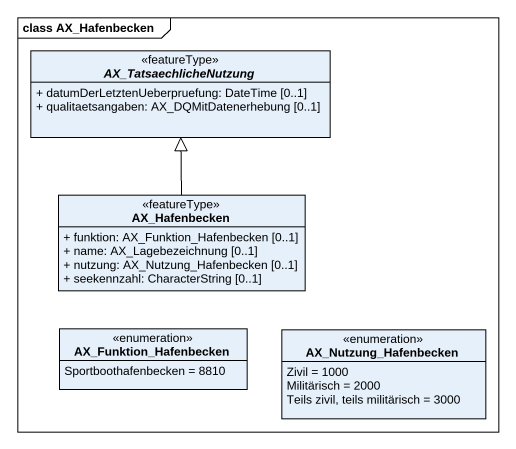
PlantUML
@startuml
mainframe class AX_Hafenbecken
hide circle
hide empty members
skinparam classAttributeIconSize 0
abstract class AX_TatsaechlicheNutzung <<featureType>> {
  + datumDerLetztenUeberpruefung: DateTime [0..1]
  + qualitaetsangaben: AX_DQMitDatenerhebung [0..1]
}
class AX_Hafenbecken <<featureType>> {
  + funktion: AX_Funktion_Hafenbecken [0..1]
  + name: AX_Lagebezeichnung [0..1]
  + nutzung: AX_Nutzung_Hafenbecken [0..1]
  + seekennzahl: CharacterString [0..1]
}
enum AX_Funktion_Hafenbecken {
  Sportboothafenbecken = 8810
}
enum AX_Nutzung_Hafenbecken {
  Zivil = 1000
  Militärisch = 2000
  Teils zivil, teils militärisch = 3000
}
AX_Hafenbecken -up-|> AX_TatsaechlicheNutzung
@enduml
